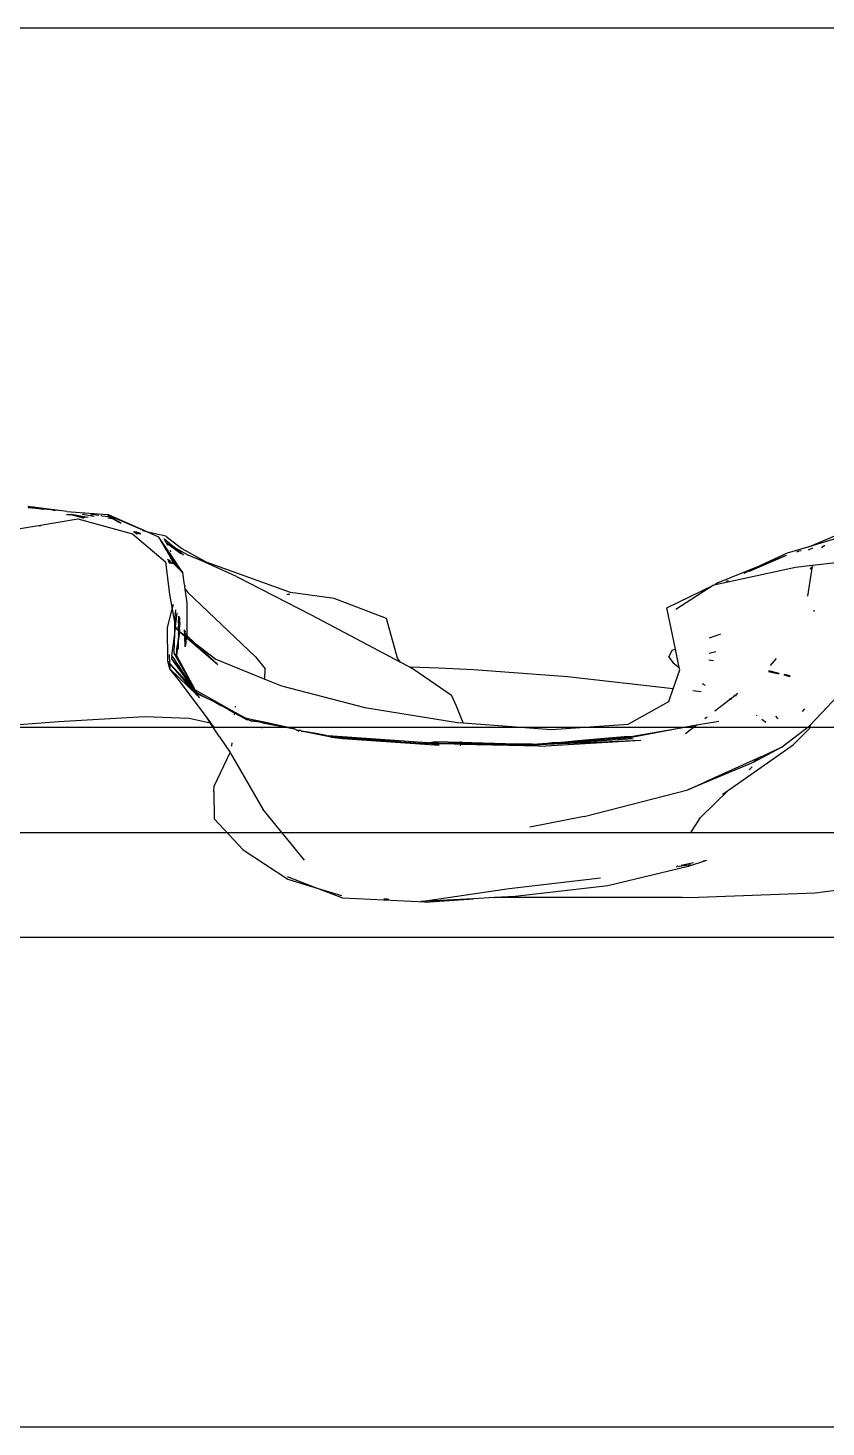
# Model space of a CAD drawing. Header units: millimetres. Extents: x -41292 to 298682, y -22072 to 33155.
# Drawn here: x 29869.8 to 29983.8, y 1090.6 to 1290.6 of the extents above; entities that cross this region are included whole.
import ezdxf

# ---------------------------------------------------------------- set-up
doc = ezdxf.new("R2010")
doc.units = ezdxf.units.MM
doc.layers.add('창호', color=4, linetype='Continuous')
doc.layers.add('틀', color=8, linetype='Continuous')

# ---------------------------------------------------------------- blocks, each defined once
blk = doc.blocks.new('AHSISHEUD')
for p, q in [((30497.83, 18870.17), (30497.12, 18870.27)), ((30497.83, 18870.17), (30497.13, 18870.15)), ((30498.74, 18869.93), (30497.14, 18870.07)), ((30497.97, 18870.17), (30497.83, 18870.17)), ((30498.2, 18870.11), (30497.97, 18870.17)), ((30498.74, 18869.93), (30498.2, 18870.11)), ((30500.39, 18869.8), (30498.2, 18870.11)), ((30501.98, 18869.66), (30498.2, 18870.11)), ((30498.64, 18867.57), (30504.25, 18868.51)), ((30498.96, 18869.93), (30498.74, 18869.93)), ((30498.96, 18869.93), (30499.18, 18869.89)), ((30499.18, 18869.89), (30499.23, 18869.88)), ((30499.28, 18869.89), (30499.23, 18869.88)), ((30499.44, 18869.87), (30499.28, 18869.89)), ((30500.39, 18869.8), (30499.44, 18869.87)), ((30500.48, 18869.78), (30500.39, 18869.8)), ((30500.67, 18869.77), (30500.48, 18869.78)), ((30500.7, 18869.75), (30500.67, 18869.77)), ((30500.7, 18869.75), (30500.77, 18869.76)), ((30500.77, 18869.76), (30500.99, 18869.73)), ((30501.98, 18869.66), (30500.99, 18869.73)), ((30502.69, 18869.57), (30501.98, 18869.66)), ((30502.61, 18869.12), (30503.26, 18869.12)), ((30502.69, 18869.57), (30508.44, 18869.11)), ((30505.45, 18868.71), (30503.26, 18869.12)), ((30503.26, 18869.12), (30505.23, 18868.67)), ((30503.26, 18869.12), (30505.03, 18868.64)), ((30503.6, 18869.12), (30505.7, 18868.75)), ((30504.25, 18868.51), (30512.07, 18866.37)), ((30505.19, 18869.11), (30504.91, 18869.11)), ((30505.03, 18868.64), (30505.11, 18868.65)), ((30505.19, 18869.11), (30506.52, 18868.89)), ((30505.23, 18868.67), (30505.27, 18868.68)), ((30506.09, 18869.1), (30506.45, 18869.1)), ((30507.12, 18868.99), (30506.45, 18869.1)), ((30506.52, 18868.89), (30506.58, 18868.9)), ((30507.21, 18869.01), (30507.12, 18868.99)), ((30507.67, 18868.93), (30507.6, 18868.96)), ((30507.67, 18868.93), (30508.64, 18868.83)), ((30508.5, 18869.09), (30508.44, 18869.11)), ((30508.64, 18869.08), (30508.5, 18869.09)), ((30508.5, 18869.09), (30514.17, 18866.62)), ((30509.18, 18868.52), (30508.51, 18868.62)), ((30514.17, 18866.62), (30508.64, 18869.08)), ((30509.17, 18868.65), (30508.64, 18868.83)), ((30509.18, 18868.52), (30508.64, 18868.83)), ((30509.17, 18868.65), (30510.45, 18867.9)), ((30509.24, 18868.51), (30509.18, 18868.52)), ((30509.94, 18868.09), (30509.24, 18868.51)), ((30509.94, 18868.09), (30510.06, 18868.04)), ((30482.83, 18864.95), (30498.64, 18867.57)), ((30498.64, 18867.57), (30498.94, 18867.57)), ((30512.07, 18866.37), (30516.75, 18862.35)), ((30512.22, 18866.7), (30512.74, 18866.36)), ((30512.58, 18866.61), (30512.39, 18866.66)), ((30512.58, 18866.61), (30512.84, 18866.35)), ((30512.67, 18866.6), (30512.58, 18866.61)), ((30512.8, 18866.47), (30512.67, 18866.6)), ((30512.67, 18866.6), (30512.91, 18866.54)), ((30512.8, 18866.47), (30512.84, 18866.44)), ((30512.84, 18866.44), (30512.99, 18866.35)), ((30512.96, 18866.35), (30512.84, 18866.44)), ((30513.17, 18866.35), (30512.91, 18866.54)), ((30513.09, 18866.35), (30512.91, 18866.54)), ((30513.14, 18866.35), (30513.09, 18866.35)), ((30513.23, 18866.35), (30513.17, 18866.35)), ((30514.17, 18866.62), (30513.47, 18866.77)), ((30514.23, 18866.61), (30514.17, 18866.62)), ((30515.83, 18865.9), (30514.23, 18866.61)), ((30516.81, 18866.04), (30514.23, 18866.61)), ((30516.81, 18866.04), (30519.11, 18864.25)), ((30608.69, 18864.51), (30615.65, 18867.46)), ((30616.69, 18866.95), (30608.69, 18864.51)), ((30517.26, 18863.76), (30515.83, 18865.9)), ((30516.9, 18863.99), (30515.83, 18865.9)), ((30516.85, 18865.07), (30516.59, 18865.62)), ((30516.59, 18865.62), (30518.11, 18864.38)), ((30516.9, 18865.04), (30516.85, 18865.07)), ((30518.97, 18863.49), (30516.9, 18865.04)), ((30516.9, 18865.04), (30518.11, 18864.38)), ((30517.09, 18864.68), (30516.9, 18865.04)), ((30518.11, 18864.38), (30519.35, 18863.36)), ((30518.11, 18864.38), (30520, 18863.32)), ((30519.11, 18864.25), (30522.73, 18862.25)), ((30608.69, 18864.51), (30605.6, 18863.57)), ((30609.24, 18864.33), (30608.58, 18864)), ((30610.5, 18864.44), (30610.6, 18864.47)), ((30610.6, 18864.47), (30610.89, 18864.67)), ((30610.89, 18864.67), (30610.99, 18864.69)), ((30516.75, 18862.35), (30517.33, 18857.67)), ((30517.26, 18863.76), (30516.9, 18863.99)), ((30516.9, 18863.99), (30516.94, 18863.91)), ((30517.26, 18863.76), (30516.94, 18863.91)), ((30516.94, 18863.91), (30517.06, 18863.7)), ((30517.06, 18863.7), (30517.25, 18863.44)), ((30517.07, 18862.72), (30517.19, 18862.63)), ((30517.32, 18862.22), (30517.19, 18862.63)), ((30517.23, 18863.39), (30517.25, 18863.44)), ((30517.23, 18863.39), (30517.52, 18862.88)), ((30517.25, 18863.44), (30517.33, 18863.61)), ((30517.25, 18863.44), (30517.57, 18863.02)), ((30517.26, 18863.76), (30517.3, 18863.68)), ((30517.42, 18862.46), (30517.27, 18862.57)), ((30517.3, 18863.68), (30517.35, 18863.65)), ((30517.32, 18862.22), (30517.43, 18862.19)), ((30517.33, 18863.61), (30517.35, 18863.65)), ((30517.38, 18863.57), (30517.33, 18863.61)), ((30519.24, 18860.77), (30517.38, 18863.57)), ((30517.49, 18863.25), (30517.38, 18863.57)), ((30517.4, 18862.38), (30517.4, 18862.48)), ((30517.42, 18862.46), (30517.4, 18862.38)), ((30517.4, 18862.38), (30517.43, 18862.33)), ((30517.58, 18862.15), (30517.42, 18862.46)), ((30517.43, 18862.33), (30517.52, 18862.17)), ((30517.43, 18862.33), (30517.43, 18862.19)), ((30517.45, 18862.19), (30517.43, 18862.33)), ((30517.57, 18863.76), (30517.46, 18863.98)), ((30517.57, 18863.02), (30517.49, 18863.25)), ((30517.52, 18862.88), (30517.78, 18862.4)), ((30517.69, 18862.67), (30517.52, 18862.88)), ((30517.52, 18862.17), (30517.58, 18862.15)), ((30517.7, 18862.84), (30517.57, 18863.02)), ((30517.61, 18862.15), (30517.58, 18862.15)), ((30517.66, 18862.29), (30517.73, 18862.12)), ((30517.69, 18862.67), (30517.7, 18862.84)), ((30517.78, 18862.4), (30517.69, 18862.67)), ((30517.81, 18862.52), (30517.69, 18862.67)), ((30517.7, 18862.84), (30519.24, 18860.77)), ((30517.7, 18862.84), (30517.81, 18862.52)), ((30517.78, 18862.4), (30517.97, 18862.06)), ((30517.87, 18862.45), (30517.81, 18862.52)), ((30519.24, 18860.77), (30517.87, 18862.45)), ((30517.87, 18862.45), (30517.97, 18862.06)), ((30517.89, 18862.08), (30517.88, 18862.13)), ((30519.24, 18860.77), (30517.97, 18862.06)), ((30521.97, 18862.48), (30520, 18863.32)), ((30526.9, 18860.28), (30521.97, 18862.48)), ((30534.64, 18857.99), (30522.73, 18862.25)), ((30600.24, 18861.01), (30605.51, 18863.3)), ((30605.6, 18863.57), (30601.89, 18861.86)), ((30601.89, 18861.86), (30605.51, 18863.3)), ((30606.99, 18863.79), (30607.32, 18863.93)), ((30607.32, 18863.93), (30607.6, 18863.99)), ((30609.23, 18861.88), (30612.62, 18862.27)), ((30519.5, 18859.06), (30519.24, 18860.77)), ((30526.9, 18860.28), (30537.61, 18854.77)), ((30595.34, 18859.12), (30606.78, 18861.59)), ((30595.65, 18859.36), (30601.89, 18861.86)), ((30601.89, 18861.86), (30599.39, 18860.7)), ((30606.78, 18861.59), (30609.19, 18861.88)), ((30609.18, 18861.75), (30608.5, 18857.43)), ((30608.92, 18861.32), (30609.09, 18861.64)), ((30609.21, 18861.78), (30609.18, 18861.75)), ((30609.21, 18861.78), (30609.19, 18861.88)), ((30609.19, 18861.88), (30609.23, 18861.88)), ((30609.23, 18861.88), (30609.21, 18861.78)), ((30519.55, 18858.98), (30519.5, 18859.06)), ((30519.55, 18858.98), (30519.53, 18858.86)), ((30519.59, 18858.46), (30519.53, 18858.86)), ((30519.59, 18858.46), (30519.97, 18857.99)), ((30519.89, 18856.49), (30519.59, 18858.46)), ((30588.4, 18855.77), (30595.09, 18859)), ((30595.09, 18859), (30589.71, 18855.52)), ((30595.09, 18859), (30595.34, 18859.12)), ((30595.65, 18859.36), (30595.34, 18859.12)), ((30597.15, 18859.66), (30596.83, 18859.52)), ((30597.15, 18859.66), (30597.18, 18859.67)), ((30517.33, 18857.67), (30517.73, 18855.58)), ((30517.73, 18855.58), (30517.91, 18856.31)), ((30519.87, 18851.78), (30519.89, 18856.49)), ((30519.97, 18857.99), (30529.62, 18848.79)), ((30534.54, 18857.69), (30534.1, 18857.7)), ((30540.87, 18857.09), (30534.64, 18857.99)), ((30548.37, 18854.26), (30540.87, 18857.09)), ((30517.06, 18852.98), (30517.73, 18855.58)), ((30517.73, 18855.58), (30518.13, 18853.48)), ((30518.13, 18853.48), (30518.16, 18854.41)), ((30518.16, 18854.41), (30518.26, 18855.5)), ((30518.21, 18853.09), (30518.45, 18855.08)), ((30518.65, 18854.09), (30518.64, 18854.02)), ((30518.65, 18853.65), (30518.64, 18854.02)), ((30518.65, 18854.61), (30518.65, 18854.09)), ((30518.71, 18854.38), (30518.65, 18854.09)), ((30518.68, 18852.53), (30518.83, 18854.19)), ((30518.81, 18854.23), (30518.7, 18854.03)), ((30518.7, 18853.84), (30518.83, 18854.19)), ((30518.7, 18854.03), (30518.7, 18853.84)), ((30518.71, 18854.47), (30518.71, 18854.38)), ((30518.72, 18854.44), (30518.71, 18854.38)), ((30518.81, 18854.23), (30518.75, 18854.36)), ((30518.83, 18854.19), (30518.81, 18854.23)), ((30537.61, 18854.77), (30550.35, 18848.02)), ((30549.92, 18848.58), (30548.37, 18854.26)), ((30589.64, 18849.88), (30588.4, 18855.77)), ((30609.32, 18855.34), (30609.54, 18855.39)), ((30517.09, 18848.17), (30517.06, 18852.98)), ((30517.7, 18848.92), (30518.09, 18852.11)), ((30518, 18849.26), (30518.09, 18852.11)), ((30518.09, 18852.11), (30518.13, 18853.48)), ((30518.09, 18852.11), (30518.21, 18853.09)), ((30518.13, 18853.48), (30518.21, 18853.09)), ((30518.21, 18853.09), (30518.25, 18852.85)), ((30518.25, 18852.85), (30518.56, 18852.58)), ((30518.56, 18852.61), (30518.57, 18852.86)), ((30518.56, 18852.58), (30518.56, 18852.61)), ((30518.56, 18852.58), (30518.64, 18852.52)), ((30518.57, 18852.86), (30518.59, 18853.05)), ((30518.57, 18852.86), (30518.64, 18852.55)), ((30518.65, 18853.14), (30518.59, 18853.05)), ((30518.65, 18853.46), (30518.6, 18853.37)), ((30518.6, 18853.37), (30518.65, 18853.34)), ((30518.64, 18852.55), (30518.68, 18852.53)), ((30518.64, 18852.52), (30518.7, 18852.47)), ((30518.67, 18852.23), (30518.64, 18852.12)), ((30518.64, 18851.95), (30518.64, 18852.12)), ((30518.7, 18853.69), (30518.65, 18853.65)), ((30518.65, 18853.65), (30518.65, 18853.46)), ((30518.65, 18853.34), (30518.65, 18853.14)), ((30518.76, 18852.41), (30518.66, 18851.58)), ((30518.67, 18852.23), (30518.7, 18852.47)), ((30518.84, 18853.53), (30518.68, 18852.53)), ((30518.68, 18852.53), (30518.7, 18852.47)), ((30518.7, 18853.84), (30518.7, 18853.69)), ((30518.7, 18852.47), (30518.76, 18852.41)), ((30518.79, 18852.66), (30518.76, 18852.41)), ((30518.76, 18852.41), (30519.53, 18851.75)), ((30518.76, 18852.41), (30519.53, 18851.87)), ((30518.84, 18853.53), (30518.86, 18853.84)), ((30519.53, 18851.87), (30519.5, 18852.63)), ((30519.57, 18852.48), (30519.6, 18852.41)), ((30519.59, 18851.82), (30519.6, 18852.41)), ((30519.72, 18852.13), (30519.7, 18851.73)), ((30594.51, 18851.51), (30596.13, 18852.05)), ((30518.64, 18851.38), (30518.36, 18848.97)), ((30518.39, 18849.78), (30518.43, 18850.36)), ((30518.57, 18851.3), (30518.43, 18850.36)), ((30518.61, 18851.74), (30518.57, 18851.3)), ((30518.64, 18851.95), (30518.61, 18851.74)), ((30518.66, 18851.58), (30518.61, 18851.74)), ((30518.66, 18851.58), (30518.64, 18851.38)), ((30518.64, 18849.86), (30518.64, 18851.38)), ((30519.53, 18851.75), (30519.53, 18851.87)), ((30519.53, 18851.87), (30519.59, 18851.82)), ((30519.58, 18850.22), (30519.53, 18851.75)), ((30519.53, 18851.75), (30519.6, 18851.7)), ((30519.64, 18850.49), (30519.58, 18850.22)), ((30519.63, 18851.8), (30519.59, 18851.82)), ((30519.6, 18851.7), (30519.63, 18851.8)), ((30519.63, 18851.67), (30519.6, 18851.7)), ((30519.63, 18851.8), (30519.7, 18851.73)), ((30519.67, 18850.8), (30519.63, 18851.67)), ((30519.63, 18851.67), (30519.7, 18851.61)), ((30519.67, 18850.8), (30519.64, 18850.49)), ((30519.7, 18851.61), (30519.67, 18850.8)), ((30519.67, 18850.8), (30519.81, 18851.51)), ((30519.7, 18851.73), (30519.7, 18851.61)), ((30519.7, 18851.73), (30519.84, 18851.63)), ((30519.7, 18851.61), (30519.81, 18851.51)), ((30519.81, 18851.51), (30519.84, 18851.63)), ((30519.81, 18851.51), (30524.27, 18847.67)), ((30519.84, 18851.63), (30519.87, 18851.78)), ((30519.84, 18851.63), (30520.94, 18850.78)), ((30520.94, 18850.78), (30519.87, 18851.78)), ((30524.27, 18847.67), (30520.94, 18850.78)), ((30520.94, 18850.78), (30523.97, 18848.45)), ((30517.4, 18847.04), (30517.09, 18848.17)), ((30517.35, 18847.87), (30517.09, 18848.17)), ((30517.28, 18849.1), (30517.35, 18847.87)), ((30517.7, 18848.92), (30517.62, 18848.49)), ((30517.62, 18848.49), (30520.09, 18845.21)), ((30517.62, 18848.49), (30520.53, 18844.42)), ((30517.94, 18848.58), (30517.7, 18848.92)), ((30517.94, 18848.58), (30517.93, 18848.5)), ((30518.59, 18847.6), (30517.94, 18848.58)), ((30518.17, 18849.11), (30518, 18849.26)), ((30520.85, 18844.31), (30518, 18849.26)), ((30518.17, 18849.11), (30520.85, 18844.31)), ((30518.36, 18848.97), (30518.39, 18849.78)), ((30518.36, 18848.97), (30520.85, 18844.31)), ((30523.97, 18848.45), (30530.98, 18845.59)), ((30529.62, 18848.79), (30531, 18847.08)), ((30550.35, 18848.02), (30549.92, 18848.58)), ((30550.35, 18848.02), (30551.74, 18847.28)), ((30588.68, 18848.73), (30589.17, 18849.72)), ((30588.68, 18848.73), (30589.31, 18847.91)), ((30589.17, 18849.72), (30589.64, 18849.88)), ((30590.19, 18847.27), (30589.64, 18849.88)), ((30595.07, 18848.2), (30594.43, 18848.29)), ((30595.42, 18849.47), (30594.45, 18849.24)), ((30603.22, 18847.53), (30604.07, 18848.55)), ((30521.29, 18843.29), (30517.35, 18847.87)), ((30517.35, 18847.87), (30517.4, 18847.04)), ((30517.35, 18847.87), (30520.53, 18844.42)), ((30521.29, 18843.29), (30517.4, 18847.04)), ((30518.56, 18845.56), (30517.4, 18847.04)), ((30518.59, 18847.6), (30520.09, 18845.21)), ((30519.41, 18846.39), (30518.59, 18847.6)), ((30520.09, 18845.21), (30519.41, 18846.39)), ((30520.22, 18845.19), (30519.41, 18846.39)), ((30530.98, 18845.59), (30531, 18847.08)), ((30555.83, 18847.14), (30551.74, 18847.28)), ((30551.74, 18847.28), (30552.31, 18846.98)), ((30552.31, 18846.98), (30557.62, 18843.3)), ((30560.79, 18846.9), (30555.83, 18847.14)), ((30574.19, 18845.91), (30560.79, 18846.9)), ((30589.31, 18847.91), (30590.19, 18847.27)), ((30589.32, 18844.21), (30590.26, 18846.92)), ((30590.26, 18846.92), (30590.19, 18847.27)), ((30602.93, 18846.68), (30604.4, 18846.36)), ((30602.94, 18846.71), (30604.4, 18846.36)), ((30604.45, 18846.41), (30602.96, 18846.77)), ((30605.12, 18846.2), (30606.01, 18846.01)), ((30605.12, 18846.2), (30605.98, 18845.98)), ((30606.04, 18846.04), (30605.15, 18846.25)), ((30522.61, 18840.2), (30518.56, 18845.56)), ((30520.09, 18845.21), (30520.35, 18844.85)), ((30520.22, 18845.19), (30520.69, 18844.41)), ((30520.85, 18844.31), (30520.22, 18845.19)), ((30520.22, 18845.19), (30520.35, 18844.85)), ((30520.35, 18844.85), (30520.41, 18844.78)), ((30520.41, 18844.78), (30520.48, 18844.66)), ((30520.48, 18844.66), (30520.7, 18844.23)), ((30520.48, 18844.66), (30520.69, 18844.41)), ((30520.53, 18844.42), (30520.7, 18844.23)), ((30520.69, 18844.41), (30520.94, 18843.96)), ((30520.69, 18844.41), (30520.98, 18844.07)), ((30520.79, 18844.13), (30520.7, 18844.23)), ((30520.79, 18844.13), (30520.91, 18843.88)), ((30520.79, 18844.13), (30520.94, 18843.96)), ((30520.98, 18844.07), (30520.85, 18844.31)), ((30520.98, 18844.07), (30520.94, 18843.96)), ((30520.98, 18844.07), (30521.02, 18844.05)), ((30521.2, 18843.73), (30521.02, 18844.05)), ((30521.02, 18844.05), (30525.48, 18841.54)), ((30530.98, 18845.59), (30533.35, 18844.62)), ((30533.35, 18844.62), (30545.26, 18841.53)), ((30589.32, 18844.21), (30574.19, 18845.91)), ((30588.69, 18842.4), (30589.32, 18844.21)), ((30593.47, 18844.94), (30593.86, 18844.72)), ((30608.9, 18839.02), (30613.65, 18844.07)), ((30520.94, 18843.96), (30520.91, 18843.88)), ((30520.91, 18843.88), (30521.04, 18843.7)), ((30520.91, 18843.88), (30521.04, 18843.81)), ((30520.94, 18843.96), (30520.98, 18843.92)), ((30520.98, 18843.92), (30521.04, 18843.81)), ((30521.04, 18843.81), (30521.07, 18843.77)), ((30521.04, 18843.7), (30521.07, 18843.77)), ((30521.04, 18843.7), (30521.32, 18843.55)), ((30521.07, 18843.77), (30521.11, 18843.78)), ((30521.11, 18843.78), (30521.16, 18843.72)), ((30521.16, 18843.72), (30521.2, 18843.73)), ((30521.24, 18843.68), (30521.2, 18843.73)), ((30521.27, 18843.66), (30521.24, 18843.68)), ((30521.34, 18843.54), (30521.27, 18843.66)), ((30521.27, 18843.66), (30522.37, 18842.99)), ((30521.42, 18843.44), (30521.29, 18843.29)), ((30521.29, 18843.29), (30521.63, 18842.93)), ((30521.32, 18843.55), (30521.34, 18843.54)), ((30521.42, 18843.44), (30521.34, 18843.54)), ((30521.34, 18843.54), (30522.37, 18842.99)), ((30521.42, 18843.44), (30522.37, 18842.99)), ((30522.37, 18842.99), (30523.4, 18842.51)), ((30524.19, 18842.04), (30523.4, 18842.51)), ((30523.4, 18842.51), (30524.15, 18842.16)), ((30524.15, 18842.16), (30525.48, 18841.54)), ((30524.15, 18842.16), (30526.68, 18840.81)), ((30524.15, 18842.16), (30524.7, 18841.81)), ((30524.7, 18841.81), (30524.19, 18842.04)), ((30558.37, 18841.73), (30557.62, 18843.3)), ((30582.87, 18839.16), (30588.69, 18842.4)), ((30593.32, 18843.77), (30592.12, 18843.9)), ((30597.5, 18842.73), (30595.27, 18841.02)), ((30597.31, 18842.84), (30597.5, 18842.73)), ((30598.13, 18843.21), (30597.5, 18842.73)), ((30597.5, 18842.73), (30597.61, 18842.67)), ((30598.13, 18843.21), (30598.01, 18843.23)), ((30598.55, 18843.53), (30598.13, 18843.21)), ((30598.34, 18843.19), (30598.13, 18843.21)), ((30501.47, 18839.52), (30513.75, 18840.22)), ((30513.75, 18840.22), (30520.14, 18840.02)), ((30520.14, 18840.02), (30523.16, 18839.36)), ((30523.16, 18839.36), (30522.61, 18840.2)), ((30523.27, 18839.34), (30522.61, 18840.2)), ((30525.76, 18841.24), (30524.7, 18841.81)), ((30525.48, 18841.54), (30526.69, 18840.85)), ((30525.76, 18841.24), (30526.68, 18840.72)), ((30526.68, 18840.81), (30525.76, 18841.24)), ((30526.65, 18840.48), (30526.68, 18840.72)), ((30526.68, 18840.81), (30526.69, 18840.85)), ((30526.68, 18840.81), (30528.14, 18840.03)), ((30526.68, 18840.72), (30526.68, 18840.81)), ((30526.68, 18840.72), (30528.44, 18839.79)), ((30526.69, 18840.85), (30528.14, 18840.03)), ((30526.76, 18841.58), (30526.77, 18841.73)), ((30528.14, 18840.03), (30528.2, 18840)), ((30528.2, 18840), (30528.44, 18839.79)), ((30528.73, 18839.73), (30528.2, 18840)), ((30529.22, 18839.78), (30528.2, 18840)), ((30545.26, 18841.53), (30558.51, 18839.38)), ((30559.29, 18839.32), (30558.37, 18841.73)), ((30594.15, 18840.16), (30593.82, 18839.9)), ((30601.31, 18840.32), (30601.23, 18840.38)), ((30603.91, 18840.31), (30604.26, 18839.9)), ((30608.07, 18841.36), (30607.74, 18840.94)), ((30457.05, 18836.19), (30501.47, 18839.52)), ((30523.16, 18839.36), (30523.27, 18839.34)), ((30524.48, 18837.35), (30523.16, 18839.36)), ((30523.83, 18838.59), (30523.27, 18839.34)), ((30528.73, 18839.73), (30528.44, 18839.79)), ((30528.93, 18839.63), (30528.73, 18839.73)), ((30528.73, 18839.73), (30529.8, 18839.51)), ((30528.93, 18839.63), (30529.8, 18839.51)), ((30529.22, 18839.78), (30529.8, 18839.51)), ((30530.62, 18839.48), (30529.22, 18839.78)), ((30529.95, 18839.48), (30529.8, 18839.51)), ((30530.61, 18839.33), (30529.95, 18839.48)), ((30530.54, 18838.68), (30530.53, 18838.58)), ((30530.62, 18839.48), (30530.61, 18839.33)), ((30533.96, 18838.66), (30530.61, 18839.33)), ((30530.61, 18839.33), (30535.19, 18838.5)), ((30535.19, 18838.5), (30530.62, 18839.48)), ((30535.19, 18838.5), (30533.96, 18838.66)), ((30535.53, 18838.3), (30535.19, 18838.5)), ((30535.53, 18838.3), (30536.04, 18838.31)), ((30535.53, 18838.3), (30535.81, 18838.14)), ((30536.15, 18838.19), (30536.04, 18838.31)), ((30536.15, 18838.19), (30536.29, 18838.03)), ((30536.15, 18838.19), (30539.96, 18837.43)), ((30536.15, 18838.19), (30537.16, 18838.04)), ((30537.16, 18838.04), (30537.82, 18837.93)), ((30558.51, 18839.38), (30559.29, 18839.32)), ((30559.29, 18839.32), (30571.92, 18838.37)), ((30571.92, 18838.37), (30582.87, 18839.16)), ((30583.25, 18837.37), (30592.64, 18838.99)), ((30592.64, 18838.99), (30583.37, 18837.25)), ((30592.64, 18838.99), (30591.06, 18837.78)), ((30592.69, 18839.04), (30592.64, 18838.99)), ((30592.69, 18839.04), (30595.82, 18839.59)), ((30602.56, 18839.39), (30601.98, 18839.82)), ((30604.74, 18835.79), (30608.78, 18838.89)), ((30608.77, 18838.51), (30606.44, 18836.17)), ((30608.9, 18839.02), (30608.77, 18838.51)), ((30608.78, 18838.89), (30608.9, 18839.02)), ((30524.48, 18837.35), (30525.99, 18835.1)), ((30526.24, 18836.01), (30526.28, 18836.46)), ((30539.75, 18837.52), (30537.82, 18837.93)), ((30539.96, 18837.43), (30539.75, 18837.52)), ((30539.75, 18837.52), (30540.03, 18837.49)), ((30540.45, 18837.31), (30539.96, 18837.43)), ((30539.96, 18837.43), (30540.57, 18837.38)), ((30554.22, 18836.46), (30540.03, 18837.49)), ((30540.03, 18837.49), (30549.53, 18836.73)), ((30540.03, 18837.49), (30540.57, 18837.38)), ((30540.45, 18837.31), (30542.04, 18837.1)), ((30540.45, 18837.31), (30541.21, 18837.26)), ((30540.57, 18837.38), (30540.62, 18837.38)), ((30540.62, 18837.38), (30549.53, 18836.73)), ((30541.21, 18837.26), (30540.62, 18837.38)), ((30541.24, 18837.26), (30541.21, 18837.26)), ((30542.04, 18837.1), (30541.24, 18837.26)), ((30541.24, 18837.26), (30549.53, 18836.73)), ((30542.04, 18837.1), (30555.88, 18836.14)), ((30549.53, 18836.73), (30550.44, 18836.64)), ((30550.44, 18836.64), (30551.81, 18836.55)), ((30551.81, 18836.55), (30554, 18836.37)), ((30554, 18836.37), (30554.07, 18836.4)), ((30554.07, 18836.4), (30554.22, 18836.46)), ((30554.78, 18836.35), (30554.07, 18836.4)), ((30554.22, 18836.46), (30555.32, 18836.69)), ((30554.22, 18836.46), (30558.97, 18836.42)), ((30558.95, 18836.36), (30554.22, 18836.46)), ((30555.88, 18836.14), (30554.78, 18836.35)), ((30558.04, 18836.31), (30554.78, 18836.35)), ((30555.32, 18836.69), (30559.01, 18836.58)), ((30558.92, 18836.26), (30558.04, 18836.31)), ((30558.94, 18836.3), (30558.04, 18836.31)), ((30558.92, 18836.26), (30558.88, 18836.07)), ((30558.94, 18836.3), (30558.92, 18836.26)), ((30570.37, 18836), (30558.92, 18836.26)), ((30558.95, 18836.36), (30558.94, 18836.3)), ((30564.51, 18836.25), (30558.94, 18836.3)), ((30558.97, 18836.42), (30558.95, 18836.36)), ((30564.51, 18836.25), (30558.95, 18836.36)), ((30559.01, 18836.58), (30558.97, 18836.42)), ((30558.97, 18836.42), (30566.93, 18836.34)), ((30559.04, 18836.67), (30559.01, 18836.58)), ((30559.01, 18836.58), (30566.93, 18836.34)), ((30568.98, 18836.15), (30564.51, 18836.25)), ((30566.93, 18836.34), (30569.22, 18836.31)), ((30569.15, 18836.27), (30566.93, 18836.34)), ((30568.98, 18836.15), (30569.04, 18836.19)), ((30569.04, 18836.19), (30569.15, 18836.27)), ((30569.04, 18836.19), (30569.35, 18836.19)), ((30569.15, 18836.27), (30569.22, 18836.31)), ((30569.43, 18836.26), (30569.15, 18836.27)), ((30569.22, 18836.31), (30571.32, 18836.45)), ((30569.43, 18836.26), (30569.22, 18836.31)), ((30569.35, 18836.19), (30569.39, 18836.18)), ((30569.39, 18836.18), (30570.01, 18836.23)), ((30569.39, 18836.18), (30570.37, 18836)), ((30569.43, 18836.26), (30571.32, 18836.45)), ((30570.01, 18836.23), (30570.09, 18836.22)), ((30583.37, 18837.25), (30570.09, 18836.22)), ((30570.09, 18836.22), (30583.58, 18837.08)), ((30570.09, 18836.22), (30584.7, 18836.88)), ((30570.37, 18836), (30584.7, 18836.88)), ((30571.32, 18836.45), (30572, 18836.52)), ((30572, 18836.52), (30572.81, 18836.55)), ((30572.81, 18836.55), (30574.33, 18836.65)), ((30574.33, 18836.65), (30583.37, 18837.25)), ((30574.33, 18836.65), (30575.62, 18836.79)), ((30575.62, 18836.79), (30582.86, 18837.42)), ((30575.62, 18836.79), (30583.25, 18837.37)), ((30582.86, 18837.42), (30583.25, 18837.37)), ((30583.25, 18837.37), (30583.37, 18837.25)), ((30597.22, 18829.73), (30606.44, 18836.17)), ((30523.71, 18830.29), (30525.99, 18835.1)), ((30525.99, 18835.1), (30526.27, 18834.68)), ((30526.27, 18834.68), (30530.69, 18826.98)), ((30601.65, 18834.4), (30593.83, 18830.87)), ((30604.74, 18835.79), (30600.75, 18833.67)), ((30601.65, 18834.4), (30600.75, 18833.67)), ((30601.85, 18834.49), (30601.65, 18834.4)), ((30601.85, 18834.49), (30602.12, 18834.57)), ((30604.74, 18835.79), (30602.12, 18834.57)), ((30600.75, 18833.67), (30591.4, 18829.78)), ((30600.2, 18832.67), (30600.14, 18832.63)), ((30600.62, 18833.07), (30600.2, 18832.67)), ((30523.7, 18829.52), (30523.71, 18830.29)), ((30591.4, 18829.78), (30593.83, 18830.87)), ((30523.7, 18829.52), (30523.71, 18825.62)), ((30576.59, 18825.96), (30591.4, 18829.78)), ((30597.22, 18829.73), (30593.22, 18825.79)), ((30596.36, 18829.13), (30597.22, 18829.73)), ((30536.62, 18819.72), (30530.69, 18826.98)), ((30527.86, 18821.19), (30523.71, 18825.62)), ((30576.59, 18825.96), (30568.82, 18824.42)), ((30591.8, 18823.57), (30593.22, 18825.79)), ((30527.86, 18821.19), (30534.24, 18817.01)), ((30591.47, 18818.82), (30579.98, 18816.02)), ((30589.84, 18818.7), (30589.79, 18818.69)), ((30589.88, 18818.75), (30589.81, 18818.74)), ((30589.97, 18818.86), (30589.85, 18818.84)), ((30590.15, 18818.8), (30590.04, 18818.74)), ((30591.83, 18819.05), (30590.15, 18818.8)), ((30592.23, 18819.31), (30590.47, 18818.96)), ((30594.07, 18819.67), (30591.47, 18818.82)), ((30594.07, 18819.67), (30593.6, 18819.58)), ((30538.12, 18815.81), (30534.22, 18817.3)), ((30534.24, 18817.01), (30538.12, 18815.81)), ((30565.87, 18815.65), (30578.93, 18817.19)), ((30579.98, 18816.02), (30566.75, 18814.52)), ((30538.12, 18815.81), (30541.92, 18814.64)), ((30542.13, 18814.29), (30538.12, 18815.81)), ((30553.82, 18813.7), (30542.13, 18814.29)), ((30547.97, 18814.18), (30548.2, 18814.16)), ((30548.2, 18814.16), (30548.46, 18814.17)), ((30548.46, 18814.17), (30548.7, 18814.15)), ((30553.25, 18813.8), (30565.87, 18815.65)), ((30560.76, 18814.2), (30553.25, 18813.8)), ((30553.82, 18813.7), (30560.76, 18814.2)), ((30563.76, 18814.36), (30560.76, 18814.2)), ((30563.76, 18814.36), (30563.82, 18814.35)), ((30566.75, 18814.52), (30563.82, 18814.35)), ((30590.61, 18814.35), (30563.82, 18814.35)), ((30590.61, 18814.35), (30592.91, 18814.42)), ((30592.91, 18814.42), (30609.58, 18815.04)), ((30609.58, 18815.04), (30615.49, 18815.78)), ((34562.05, 18738.67), (29762.05, 18738.67))]:
    blk.add_line(p, q)

msp = doc.modelspace()

# ---------------------------------------------------------------- linework, layer by layer
at = {"layer": '창호'}
for p, q in [((31504.67, 1190.58), (29224.67, 1190.58)), ((31504.67, 1160.58), (29224.67, 1160.58))]:
    msp.add_line(p, q, dxfattribs=at)
at = {"layer": '틀'}
for p, q in [((29134.67, 1290.58), (33934.67, 1290.58)), ((29224.67, 1175.58), (31504.67, 1175.58)), ((33934.67, 1090.58), (29134.67, 1090.58))]:
    msp.add_line(p, q, dxfattribs=at)

# ---------------------------------------------------------------- block references
msp.add_blockref('AHSISHEUD', (-627.37, -17648.09))

doc.saveas('drawing.dxf')
